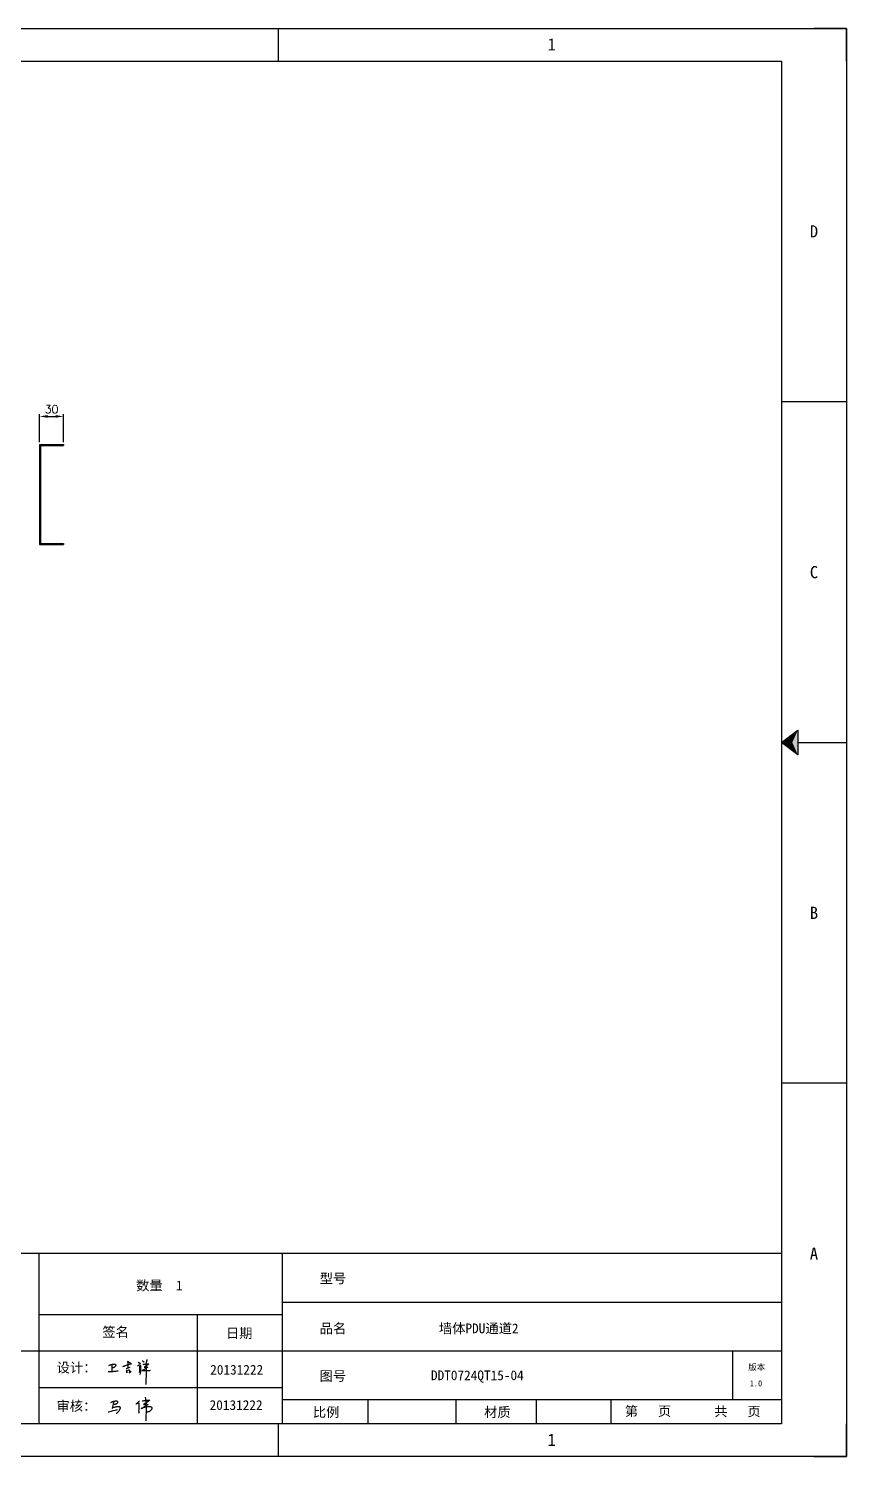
# Model space of a CAD drawing. Header units: millimetres. Extents: x 120943 to 145233, y 4425 to 40233.
# Drawn here: x 138661 to 139676, y 28907 to 30680 of the extents above; entities that cross this region are included whole.
import ezdxf
from ezdxf.enums import TextEntityAlignment as Align

# ---------------------------------------------------------------- set-up
doc = ezdxf.new("R2010")
doc.units = ezdxf.units.MM
doc.linetypes.add('DOT', pattern=[0.25, 0, -0.25])
doc.layers.add('dim', color=2, linetype='Continuous', lineweight=9)
doc.layers.add('print', color=30, linetype='Continuous')
doc.styles.add('Dartop', font='SIMFANG.TTF')
doc.styles.add('hzHT', font='SIMHEI.TTF')
doc.styles.get("Standard").update_dxf_attribs({"font": 'txt', "bigfont": 'gbcbig.shx'})
doc.dimstyles.new('2-small', dxfattribs={"dimtxt": 10, "dimasz": 10, "dimexe": 3, "dimexo": 3, "dimgap": 4, "dimtad": 1, "dimtxsty": 'Standard', "dimcen": 5, "dimazin": 0, "dimtfac": 1, "dimtmove": 0, "dimatfit": 3, "dimfxl": 1, "dimarcsym": 0})

# ---------------------------------------------------------------- blocks, each defined once
blk = doc.blocks.new('*U526')
at = {"color": 254, "linetype": 'Continuous', "extrusion": (0, 0, -1)}
for points in [[(-33.167, 11), (-33, 11), (-33.25, 11.188)], [(-33.167, 11), (-33.25, 10.812), (-33, 11)], [(-33.167, 11), (-33.25, 11.188), (-33.25, 10.812)]]:
    blk.add_solid(points, dxfattribs=at)
blk = doc.blocks.new('h')
for p, q in [((20773.3, -2331.8), (20775.3, -2338.7)), ((20789.1, -2340.9), (20773.5, -2331.9)), ((20775.3, -2338.7), (20775.6, -2351.2)), ((20845.7, -2343.5), (20848.4, -2353)), ((20768.1, -2360.9), (20773, -2359.1)), ((20769.5, -2366.9), (20769.8, -2370.6)), ((20769.8, -2370.6), (20770.9, -2378)), ((20770.9, -2378), (20771.5, -2370.6)), ((20772.4, -2369.3), (20774.9, -2367.8)), ((20773, -2359.1), (20784.1, -2355.2)), ((20775.6, -2351.2), (20775.5, -2357.3)), ((20782.2, -2369.2), (20780, -2377.1)), ((20780, -2377.1), (20788.3, -2371.3)), ((20780.1, -2366.4), (20780.8, -2366.4)), ((20781.9, -2367.4), (20782.2, -2369.2)), ((20848.9, -2370.3), (20847.9, -2424)), ((20848.4, -2353), (20848.9, -2370.3))]:
    blk.add_line(p, q)
for points in [[(20699.1, -2348.2, -0.029745), (20704.6, -2345.4, -0.046842), (20708.4, -2344.2, -0.00919), (20714.3, -2343, -0.018517), (20717.2, -2342.5, -0.037841), (20720.3, -2342.4, -0.039541), (20723.2, -2342.8, -0.149785), (20726, -2344.3, -0.204935), (20726.9, -2346.6, -0.074872), (20726.5, -2348.3, -0.061615), (20725.6, -2350.3, -0.034204), (20723.8, -2352.6, -0.045776), (20722.3, -2354.1, -0.054985), (20720.4, -2355.3, -0.036348), (20717.3, -2356.5, -0.067752), (20715.7, -2356.8, -0.043553), (20713.2, -2356.7)], [(20755, -2351.9, -0.024077), (20759.9, -2350.1, -0.013147), (20768.7, -2346.5, -0.00522), (20775.4, -2344.1, -0.018517), (20777.3, -2343.4, -0.008274), (20786.3, -2341, -0.039541), (20788.3, -2340.8, -0.079216), (20789.4, -2341, -0.204935)], [(20816.8, -2335, -0.053561), (20819.6, -2336.1, -0.075272), (20821.3, -2337.3, -0.005295), (20822.5, -2338.5, -0.009337), (20823.1, -2339.1, -0.026146), (20823.7, -2339.8, -0.016644), (20824.5, -2340.9)], [(20832.1, -2329.2, -0.053561), (20834.9, -2330.3, -0.075272), (20836.7, -2331.5, -0.005295), (20837.8, -2332.6, -0.009337), (20838.5, -2333.3, -0.026146), (20839, -2334, -0.016644), (20839.8, -2335.1)], [(20836, -2343.7, -0.02797), (20842.1, -2342.6, -0.048868), (20845.6, -2342.2, -0.00919), (20851.1, -2341.4, -0.018517), (20853.9, -2341.1, -0.037841), (20856.7, -2341.2, -0.039541), (20859.4, -2341.6, -0.018282), (20840.6, -2354.7, -0.000937)], [(20847.6, -2340.2, 0.021784), (20849.6, -2335.9, 0.028296), (20850.8, -2332.4, 0.008136), (20851.9, -2328.2, 0.028913), (20852.2, -2327, 0.08193), (20852.1, -2325.9, 0.075058), (20851.7, -2324.7, 0.275043)], [(20696.6, -2372.4, 0.002073), (20710.6, -2371.9, 0.016137), (20719.6, -2371.3, 0.008314), (20736.9, -2369.3)], [(20813.5, -2350.1, 0.007348), (20815.9, -2348.7, 0.008421), (20818, -2347.3, 0.009459), (20819.7, -2346.2, -0.016325), (20820.7, -2345.5, -0.173771), (20821.8, -2345.3, -0.085159), (20823.9, -2346, -0.125883), (20826, -2347.9, -0.160659), (20826.6, -2350.1, -0.010447), (20826.5, -2352.3, -0.008247), (20826.2, -2355.1, -0.002698), (20825.3, -2374, 0.001562), (20823.9, -2383.7, 0.016137)]]:
    blk.add_lwpolyline(points, format="xyb")
for points in [[(20711.3, -2343.5), (20711.3, -2343.5), (20711.5, -2355.8), (20710.7, -2368), (20710.6, -2371.9)], [(20821.5, -2350.6), (20822.4, -2359.2), (20822.2, -2364.9), (20821.7, -2369), (20821.3, -2376.3), (20823.6, -2368.5), (20827.2, -2366.3), (20829.5, -2366.3)], [(20840.6, -2354.7), (20850, -2354.7), (20855, -2354.3), (20845.9, -2361.1), (20840.5, -2364), (20833, -2367.5), (20863.2, -2367.4), (20865.9, -2367.3)]]:
    blk.add_lwpolyline(points)
for centre, radius, start, end in [((20773.7, -2371.2), 2.3, 121.9907, 163.6016), ((20787.5, -2406), 40.3, 100.6183, 108.2482), ((20780.8, -2367.6), 1.15, 9.4675, 90)]:
    blk.add_arc(centre, radius, start, end)
blk = doc.blocks.new('*D1430')
at = {"layer": 'Defpoints', "color": 0}
for p in [(138704.4, 30198.4), (138674.4, 30163.6), (138704.4, 30163.6)]:
    blk.add_point(p, dxfattribs=at)
at = {"layer": 'dim', "color": 0, "lineweight": -2}
for p, q in [((138674.4, 30166.6), (138674.4, 30201.4)), ((138684.4, 30198.4), (138694.4, 30198.4)), ((138704.4, 30166.6), (138704.4, 30201.4))]:
    blk.add_line(p, q, dxfattribs=at)
at = {"layer": 'dim', "color": 0}
for points in [[(138684.4, 30200.1), (138684.4, 30196.8), (138674.4, 30198.4)], [(138694.4, 30200.1), (138694.4, 30196.8), (138704.4, 30198.4)]]:
    blk.add_solid(points, dxfattribs=at)
at = {"layer": 'dim', "color": 0, "insert": (138689.4, 30207.4), "char_height": 10, "attachment_point": 5}
blk.add_mtext('30', dxfattribs=at)

msp = doc.modelspace()

# ---------------------------------------------------------------- linework, layer by layer
at = {"color": 0, "linetype": 'DOT'}
for p, q in [((137116.448, 30679.931), (139635.621, 30679.931)), ((139675.909, 30639.643), (139675.909, 28947.545)), ((139635.621, 28907.257), (137116.448, 28907.257))]:
    msp.add_line(p, q, dxfattribs=at)
at = {"color": 0}
for p, q in [((138970.868, 30639.643), (138970.868, 30679.931)), ((139675.909, 30679.931), (139635.621, 30679.931)), ((139675.909, 30639.643), (139675.909, 30679.931)), ((137197.024, 30639.643), (139595.333, 30639.643)), ((139595.333, 30639.643), (139595.333, 28947.545)), ((139675.909, 30216.618), (139595.333, 30216.618)), ((139615.477, 29793.594), (139675.909, 29793.594)), ((139675.909, 29370.569), (139595.333, 29370.569)), ((139595.333, 29159.057), (138371.583, 29159.057)), ((138673.743, 29159.057), (138673.743, 28947.545)), ((138975.904, 28947.545), (138975.904, 29159.057)), ((138975.904, 29098.625), (139595.333, 29098.625)), ((138673.743, 29083.517), (138975.904, 29083.517)), ((138870.148, 29083.517), (138870.148, 28947.545)), ((138371.583, 29038.193), (138673.743, 29038.193)), ((138673.743, 29038.193), (139595.333, 29038.193)), ((139534.901, 28977.761), (139534.901, 29038.193)), ((138673.743, 28992.869), (138975.904, 28992.869)), ((138975.904, 28977.761), (139595.333, 28977.761)), ((139082.211, 28947.545), (139082.211, 28977.761)), ((139191.768, 28947.545), (139191.768, 28977.761)), ((139291.366, 28947.545), (139291.366, 28977.761)), ((139383.82, 28947.545), (139383.82, 28977.761)), ((139595.333, 28947.545), (137197.024, 28947.545)), ((138970.868, 28907.257), (138970.868, 28947.545)), ((139675.909, 28907.257), (139675.909, 28947.545)), ((139635.621, 28907.257), (139675.909, 28907.257))]:
    msp.add_line(p, q, dxfattribs=at)
for p, q in [((138674.375, 30163.574), (138674.375, 30039.574)), ((138674.375, 30163.574), (138704.375, 30163.574)), ((138675.575, 30162.374), (138675.575, 30040.774)), ((138675.575, 30162.374), (138704.375, 30162.374)), ((138704.375, 30163.574), (138704.375, 30162.374)), ((138674.375, 30146.574), (138675.575, 30146.574)), ((138674.375, 30056.574), (138675.575, 30056.574)), ((138674.375, 30039.574), (138704.375, 30039.574)), ((138675.575, 30040.774), (138704.375, 30040.774)), ((138704.375, 30040.774), (138704.375, 30039.574)), ((138803.508, 28968.211), (138800.539, 28966.604)), ((138805.645, 28969.352), (138803.508, 28968.211)), ((138803.631, 28971.755), (138807.406, 28971.755)), ((138809.419, 28971.938), (138805.645, 28969.352)), ((138805.781, 28980.715), (138806.648, 28973.473)), ((138806.789, 28968.126), (138806.469, 28951.487)), ((138806.648, 28973.473), (138806.789, 28968.126)), ((138807.406, 28971.755), (138809.419, 28971.938))]:
    msp.add_line(p, q)
msp.add_lwpolyline([(139595.333, 29793.594), (139615.477, 29808.702), (139615.477, 29778.486), (139595.333, 29793.594)], close=True, dxfattribs=at)
for points in [[(138762.806, 28974.367, -0.02974503), (138764.534, 28975.233, -0.04684215), (138765.703, 28975.609, -0.00919025), (138767.528, 28975.978, -0.01851715), (138768.443, 28976.11, -0.03784064), (138769.387, 28976.14, -0.03954126), (138770.284, 28976.029, -0.14978519), (138771.16, 28975.55, -0.20493524), (138771.429, 28974.857, -0.07487171), (138771.327, 28974.309, -0.06161465), (138771.029, 28973.703, -0.0342039), (138770.488, 28972.99, -0.04577587), (138770.004, 28972.528, -0.05498501), (138769.42, 28972.16, -0.03634791), (138768.45, 28971.775, -0.06775206), (138767.965, 28971.691, -0.04355337), (138767.202, 28971.73)], [(138800.539, 28966.604, -0.02974503), (138803.234, 28967.954, -0.04684215), (138805.059, 28968.541, -0.00919025), (138807.905, 28969.116, -0.01851715), (138809.332, 28969.323, -0.03784064), (138810.805, 28969.369, -0.03954126), (138812.205, 28969.196, -0.14978519), (138813.572, 28968.449, -0.20493524), (138813.991, 28967.367, -0.07487171), (138813.831, 28966.513, -0.06161465), (138813.366, 28965.568, -0.0342039), (138812.523, 28964.455, -0.04577587), (138811.769, 28963.734, -0.05498501), (138810.856, 28963.161, -0.03634791), (138809.344, 28962.559, -0.06775206), (138808.587, 28962.429, -0.04355337), (138807.397, 28962.49)], [(138801.777, 28976.209, -0.02797026), (138804.218, 28976.66, -0.04886788), (138805.633, 28976.811, -0.00919025), (138807.858, 28977.14, -0.01851715), (138808.97, 28977.242, -0.03784064), (138810.11, 28977.218, -0.03954126), (138811.186, 28977.027, -0.01828189), (138803.631, 28971.755, -0.0009369)]]:
    msp.add_lwpolyline(points, format="xyb")
msp.add_lwpolyline([(138766.614, 28975.802), (138766.614, 28975.802), (138766.037, 28972.262), (138765.086, 28968.933), (138764.464, 28966.891)])
for centre, radius, start, end in [((138617.985, 29538.649), 593.276, 283.91895, 284.971512), ((138774.222, 28950.002), 19.504, 113.202449, 120.017497), ((138769.644, 28960.681), 7.885, 102.47486, 113.202449), ((138781.07, 28909.036), 60.779, 100.36867, 102.47486), ((138772.826, 28954.089), 14.979, 96.125337, 100.36867), ((138772.028, 28961.526), 7.499, 87.457037, 96.125337), ((138772.056, 28962.155), 6.87, 78.399567, 87.457037), ((138773.026, 28966.881), 2.045, 44.324655, 78.399567), ((138768.275, 28969.133), 6.777, 324.910666, 333.348429), ((138771.571, 28967.902), 3.301, 326.76781, 340.871018), ((138773.678, 28967.517), 1.134, 357.998393, 44.324655), ((138772.569, 28967.556), 2.243, 340.871018, 357.998393), ((138779.651, 28998.333), 29.831, 299.265464, 300.9495), ((138847.232, 28748.284), 230.333, 102.46592, 103.2053), ((138690.267, 29083.624), 152.514, 313.366132, 315.296084), ((138797.535, 28972.213), 0.975, 52.375745, 91.291159), ((137939.743, 28999.88), 858.927, 357.565664, 358.057278), ((138797.2, 28972.365), 1.118, 357.196828, 33.705179), ((138772.045, 28974.011), 26.332, 352.912546, 354.802684), ((138781.923, 28973.113), 16.413, 354.802684, 357.196828), ((138758.387, 28968.746), 6.385, 281.076982, 291.212632), ((138768.374, 28965.756), 5.03, 283.816254, 294.030509), ((138769.447, 28963.268), 2.32, 294.836428, 309.901134), ((138738.517, 28991.804), 44.385, 316.919563, 320.58866), ((138763.668, 28970.243), 11.285, 324.094808, 331.378357), ((138772.427, 28965.815), 1.508, 319.573073, 337.48549), ((139279.233, 28890.69), 486.8, 171.410173, 171.768083)]:
    msp.add_arc(centre, radius, start, end)
at = {"layer": 'print'}
msp.add_lwpolyline([(137116.448, 30679.931), (139675.909, 30679.931), (139675.909, 28907.257), (137116.448, 28907.257)], close=True, dxfattribs=at)

# ---------------------------------------------------------------- block references
at = {"color": 0, "linetype": 'Continuous', "xscale": 80.57610619627711, "yscale": 80.57610619687368, "zscale": 80.57610619687446}
msp.add_blockref('*U526', (136936.321, 28907.257), dxfattribs=at)
at = {"color": 0, "xscale": 0.3098964079397265, "yscale": 0.3098964079412326, "zscale": 0.3098964079411201}
msp.add_blockref('h', (132345.923, 29747.792), dxfattribs=at)

# ---------------------------------------------------------------- texts
at = {"color": 0}
for s, height, style, p in [('1', 15.108, 'Dartop', (139310.131, 30660.266)), ('D', 15.108, 'Dartop', (139635.621, 30428.131)), ('C', 15.108, 'Dartop', (139635.621, 30005.106)), ('B', 15.108, 'Dartop', (139635.621, 29582.082)), ('A', 15.108, 'Dartop', (139635.621, 29159.057)), ('数量  1', 12.0864, 'hzHT', (138823.199, 29119.438)), ('型号', 12.0864, 'hzHT', (139038.611, 29128.313)), ('品名', 12.0864, 'hzHT', (139038.611, 29066.267)), ('墙体PDU通道2', 12.0864, 'hzHT', (139219.534, 29066.267)), ('签名', 12.0864, 'hzHT', (138768.906, 29061.838)), ('日期', 12.0864, 'hzHT', (138922.268, 29060.351)), ('20131222', 12.0864, 'hzHT', (138919.166, 29014.912)), ('版本', 7.554, 'hzHT', (139564.535, 29018.139)), ('图号', 12.0864, 'hzHT', (139038.611, 29007.19)), ('DDT0724QT15-04', 12.08642, 'hzHT', (139217.844, 29007.978)), ('1.0', 7.554, 'Dartop', (139563.626, 28997.95)), ('20131222', 12.0864, 'hzHT', (138918.446, 28971.057)), ('比例', 12.0864, 'hzHT', (139030.183, 28962.338)), ('材质', 12.0864, 'hzHT', (139242.683, 28962.338)), ('第   页', 12.0864, 'hzHT', (139429.651, 28963.592)), ('共   页', 12.0864, 'hzHT', (139540.675, 28963.152)), ('1', 15.108, 'Dartop', (139310.131, 28927.88))]:
    msp.add_text(s, height=height, dxfattribs=dict(at, style=style)).set_placement(p, align=Align.MIDDLE_CENTER)
at = {"color": 0, "style": 'hzHT'}
for s, p in [('设计：', (138695.689, 29011.482)), ('审核：', (138695.509, 28963.888))]:
    msp.add_text(s, height=12.0864, dxfattribs=at).set_placement(p)

# ---------------------------------------------------------------- dimensions: what is measured, and where the dimension line sits
at = {"layer": 'dim'}
dim = msp.add_linear_dim(base=(138704.375, 30198.423), p1=(138674.375, 30163.574), p2=(138704.375, 30163.574), dimstyle='2-small', override={"dimpost": '\\X'}, dxfattribs=at)
dim.commit()
dim.dimension.update_dxf_attribs({"geometry": '*D1430', "text_midpoint": (138689.375, 30207.423)})

doc.saveas('drawing.dxf')
